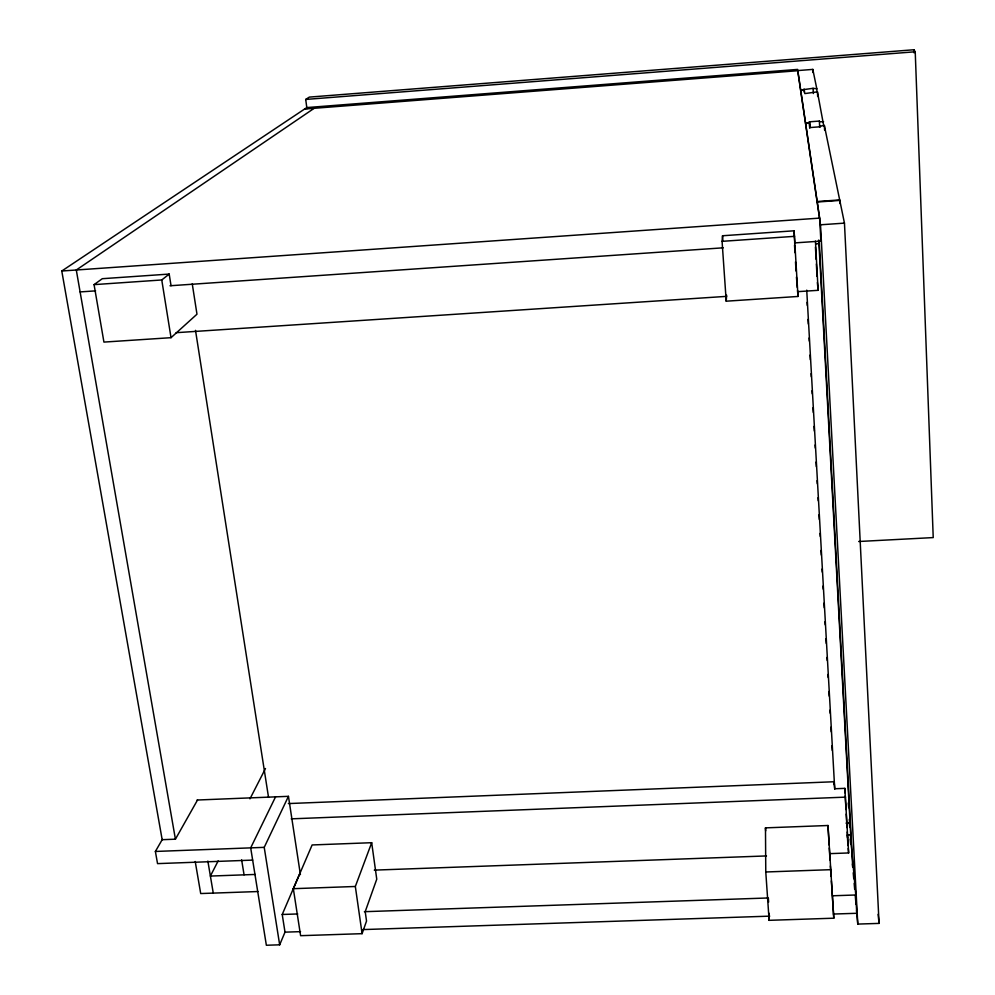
<?xml version="1.0" encoding="UTF-8"?>
<svg xmlns="http://www.w3.org/2000/svg" width="995" height="995" viewBox="0 0 995 995"><rect width="100%" height="100%" fill="white"/><g stroke="black" fill="none" stroke-linecap="round" stroke-linejoin="round"><path stroke-width="1.49" d="M726.226 301.186L722.071 241.337L722.544 235.753L794.085 230.803L798.002 296.46L726.226 301.186L726.611 295.179M362.093 933.671L366.533 921.047L365.202 911.656L376.757 879.182L371.682 842.703L312.131 844.954L293.338 888.684L300.602 935.686L362.093 933.671L355.339 886.483L371.682 842.703M275.553 796.858L250.69 847.864L266.361 945.25L279.67 944.815L285.005 932.153L282.219 914.48L300.129 872.814M279.67 944.815L264.222 847.354L288.45 796.336L197.085 800.03M218.166 860.899L210.393 876.06L255.267 874.443M249.956 798.861L265.491 768.526M794.532 242.917L820.875 241.113L819.644 218.116L797.617 69.414L306.808 107.572L61.777 271.013L162.173 839.693L175.418 839.183L197.532 800.005M252.655 860.103L157.546 863.623L155.382 851.459L162.347 839.394M171.041 285.689L169.187 274.073L102.298 278.7L94.065 284.632L103.928 342.093L171.028 337.678L196.973 314.209L192.246 283.811M94.065 284.632L161.762 279.968L169.187 274.073M314.196 108.293L76.292 270.006L175.418 839.183M306.945 108.679L305.714 99.438L309.333 97.1L913.932 49.75L915.226 51.777L933.223 537.586L858.697 541.504M839.68 199.933L824.357 125.494L820.34 126.066L820.465 126.763L810.266 127.534L809.544 123.069L805.515 123.368L817.069 201.525L839.68 199.933L839.83 203.03M823.823 126.353L817.43 91.838L804.806 93.592L804.234 90.01L800.627 90.296L805.477 123.057L809.495 122.758L809.793 127.721M305.714 99.438L915.226 51.777M816.808 88.791L812.815 69.401L797.716 70.583L800.589 90.035L813.052 88.319L816.808 88.791L816.97 91.888M304.619 109.04L797.816 70.72M809.681 128.019L809.345 121.825L819.37 121.067L819.507 121.751L823.574 121.701M839.78 200.418L817.144 202.022L820.514 224.795L857.777 924.081L879.07 923.397L844.457 223.129L839.78 200.418L839.929 203.527M61.777 271.013L819.644 218.116M820.514 224.795L844.457 223.129M722.071 241.337L794.545 236.337M80.11 291.921L95.607 290.863M169.996 285.764L723.241 247.817M816.012 243.85L818.972 243.651L818.499 240.218M176.103 332.691L726.624 296.361M797.953 291.647L818.114 290.316L815.44 241.101M288.351 803.574L834.158 781.747L834.705 788.761L844.83 788.363L848.635 852.951L830.029 853.635M291.212 818.848L845.601 797.132M846.048 823.151L850.078 822.989L849.693 818.661L849.742 821.659M765.478 827.865L827.989 825.502L833.798 918.198L769.123 920.325L765.777 871.981L765.478 827.865L765.677 830.85M155.382 851.459L264.222 847.354M847.616 834.929L850.713 834.817L818.81 240.753M374.282 870.127L766.473 855.936M293.338 888.684L355.339 886.483M765.777 871.981L830.999 869.667M258.016 891.532L200.704 893.547L195.219 861.521M282.219 914.48L297.729 913.957M364.381 911.694L767.419 898M832.516 895.786L855.775 894.99L856.745 913.286L833.437 914.044M285.005 932.153L300.54 931.643M362.69 929.591L769.744 916.146M207.855 861.061L213.266 893.112M241.636 859.891L244.073 874.841M809.345 121.825L809.495 122.758M161.762 279.968L171.028 337.678M195.505 330.365L268.526 797.306M288.45 796.336L300.403 874.605M818.114 290.316L817.368 282.555M878.087 914.33L879.07 923.397M848.287 802.99L848.698 807.654M849.332 819.42L849.892 825.576M849.295 822.43L849.705 827.056M850.402 834.78L855.775 894.99M850.165 839.046L850.663 843.859M852.441 863.946L852.715 867.043L819.159 240.317M853.225 872.777L853.76 878.809M854.158 883.336L854.693 889.381M855.227 895.413L856.036 904.467M856.571 910.5L857.777 924.081M847.28 834.992L847.989 845.526M848.25 848.499L848.635 852.951M796.448 277.083L797.281 287.518M797.517 290.503L798.002 296.46M722.544 235.753L722.855 240.28M768.339 897.963L768.625 902.092M830.352 865.973L831.061 876.408M831.372 880.886L833.798 918.198M794.085 230.803L794.781 242.904M794.532 245.068L794.968 252.718M795.502 261.884L796.025 271.05M827.989 825.502L829.121 845.004M829.295 848.001L829.979 859.991M806.734 290.142L834.73 789.122M807.107 302.318L807.281 305.428M808.064 319.383L808.326 324.034M809.109 337.989L809.283 341.086M810.067 355.041L810.328 359.692M811.112 373.647L811.286 376.744M812.069 390.699L812.243 393.809M813.027 407.763L813.288 412.415M814.072 426.37L814.333 431.022M815.116 444.976L815.291 448.073M816.074 462.028L816.335 466.68M817.119 480.635L817.293 483.732M818.077 497.687L818.251 500.796M819.034 514.751L819.295 519.402M820.079 533.357L820.253 536.454M821.037 550.409L821.298 555.061M822.081 569.016L822.256 572.113M823.039 586.067L823.213 589.177M823.997 603.132L824.258 607.783M825.042 621.738L825.216 624.835M825.999 638.79L826.26 643.442M827.044 657.396L827.218 660.493M828.002 674.448L828.176 677.558M828.959 691.513L829.221 696.164M830.004 710.119L830.178 713.216M830.962 727.171L831.223 731.822M832.007 745.777L832.268 750.429M834.009 781.436L834.183 784.545M815.44 246.996L816.111 259.359M816.36 263.998L817.032 276.374M844.83 788.363L845.078 792.891M845.24 795.913L845.986 809.52M846.235 814.059L846.969 827.554M847.205 831.982L847.529 837.889M804.072 89.015L804.246 92.112M819.37 121.067L819.693 127.273M817.43 91.838L817.679 96.49M812.815 69.401L812.977 72.511M813.052 88.319L813.412 93.518M824.357 125.494L824.594 130.146M913.932 49.75L914.057 52.847M769.06 913.248L769.123 920.325"/></g></svg>
